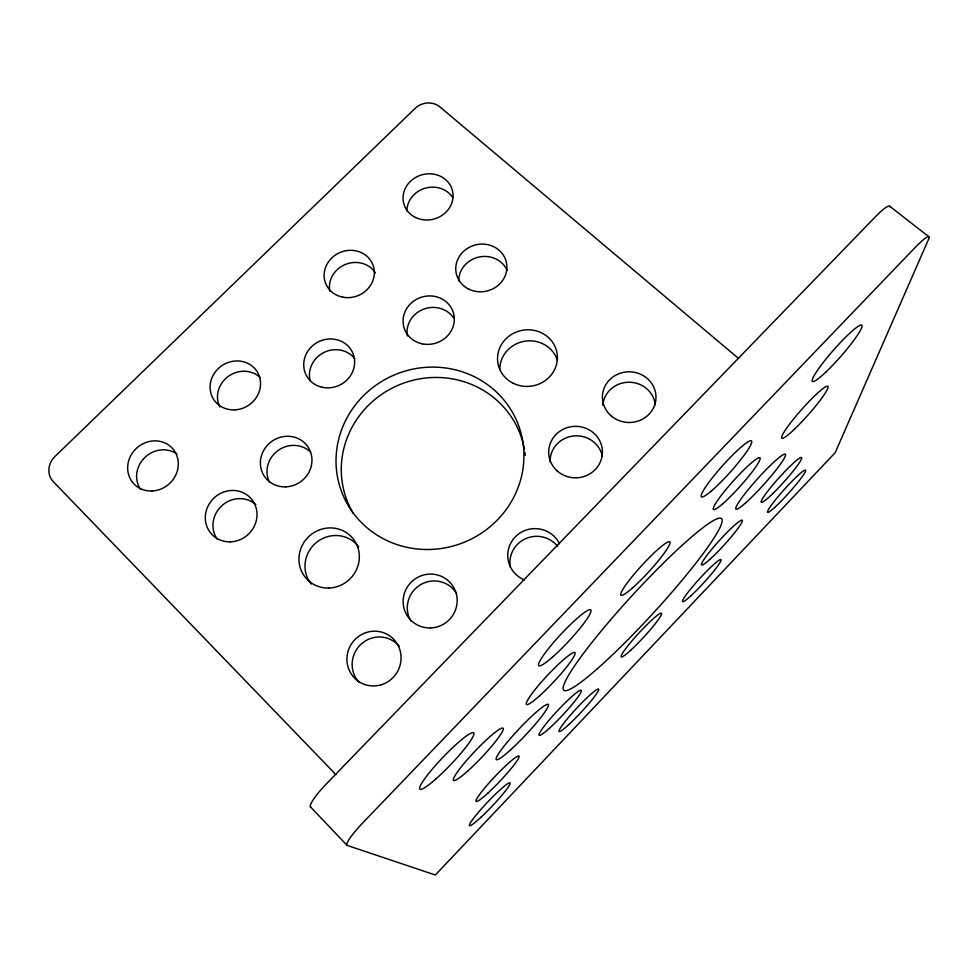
<?xml version="1.0" encoding="UTF-8"?>
<svg xmlns="http://www.w3.org/2000/svg" width="978" height="978" viewBox="0 0 978 978"><rect width="100%" height="100%" fill="white"/><g stroke="black" fill="none" stroke-linecap="round" stroke-linejoin="round"><path stroke-width="1.47" d="M889.735 206.26L928.917 236.798M738.671 358.571L439.966 106.932A17.714 15.868 -15.6 0 0 415.149 108.35L54.939 456.506A18.68 16.981 -43.7 0 0 53.301 481.665L335.906 774.613M310.417 806.826L346.738 845.029M353.082 513.132A92.739 89.157 -21.9 0 1 402.667 383.474A92.739 89.157 -21.9 0 1 524.44 449.477M524.905 452.398A92.739 89.157 -21.9 0 1 525.272 455.32M310.185 380.784A25.33 23.729 -26.8 0 1 323.962 352.459A25.33 23.729 -26.8 0 1 354.806 358.73M269.463 482.178A25.795 24.389 -35.6 0 1 277.85 450.626A25.795 24.389 -35.6 0 1 310.503 452.032M410.846 621.018A26.699 26.259 -40.5 0 1 420.418 584.795A26.699 26.259 -40.5 0 1 456.628 593.548M510.333 567.179A26.699 26.21 -2 0 1 557.741 546.482M550.088 461.861A26.357 25.33 -1.3 0 1 573.536 435.968A26.357 25.33 -1.3 0 1 602.301 456.213M407.325 335.906A25.318 23.704 -17.7 0 1 423.645 309.146A25.318 23.704 -17.7 0 1 453.853 318.339M499.807 369.672A29.438 27.824 -9.1 0 1 524.685 341.236A29.438 27.824 -9.1 0 1 557.362 360.234M311.261 584.111A30.147 29.022 -42.4 0 1 316.872 542.093A30.147 29.022 -42.4 0 1 358.73 546.959M140.649 489.513A25.721 23.802 -41.7 0 1 144.695 457.594A25.721 23.802 -41.7 0 1 176.908 454M406.885 211.028A24.743 22.592 -16.1 0 1 424.978 188.265A24.743 22.592 -16.1 0 1 452.631 197.385M458.731 280.93A25.208 23.386 -13.1 0 1 478.902 257.055A25.208 23.386 -13.1 0 1 507.105 270.356M602.839 405.369A26.296 24.915 1.7 0 1 628.683 382.227A26.296 24.915 1.7 0 1 655.248 404.794M329.818 291.261A24.927 23.007 -22.3 0 1 345.589 264.353A24.927 23.007 -22.3 0 1 375.479 273.045M358.828 682.143A27.066 26.394 -58.5 0 1 361.554 643.756A27.066 26.394 -58.5 0 1 399.379 646.47M217.299 539.233A26.076 24.572 -42.7 0 1 221.945 505.602A26.076 24.572 -42.7 0 1 255.833 504.575M219.805 406.97A25.33 23.521 -33.5 0 1 228.29 376.383A25.33 23.521 -33.5 0 1 260.221 377.557M524.391 579.917A27.213 26.687 -3.1 0 1 515.235 536.946A27.213 26.687 -3.1 0 1 559.465 543.682M310.894 807.278A29.584 5.049 -45.4 0 1 326.725 783.525L875.298 216.871A28.069 4.401 -49.6 0 1 890.004 206.835M928.513 239.427L835.175 452.692L435.332 875.004L347.141 845.408A29.866 4.254 -45.8 0 1 363.645 821.96L914.809 247.862A28.325 3.704 -49.2 0 1 928.513 239.427M407.789 547.509A94.487 90.661 -21.9 0 0 520.149 430.149A94.487 90.661 -21.9 0 0 362.007 397.251A94.487 90.661 -21.9 0 0 407.789 547.509M322.373 387.3A25.795 24.108 -26.7 0 0 353.828 355.992A25.795 24.108 -26.7 0 0 311.322 346.933A25.795 24.108 -26.7 0 0 322.373 387.3M285.747 486.848A26.272 24.792 -35.3 0 0 308.718 448.095A26.272 24.792 -35.3 0 0 264.048 449.77A26.272 24.792 -35.3 0 0 285.747 486.848M430.442 627.937A27.213 26.724 -39.4 0 0 453.413 586.91A27.213 26.724 -39.4 0 0 406.616 588.218A27.213 26.724 -39.4 0 0 430.442 627.937M557.252 470.993A26.858 25.758 -1.9 0 0 601.727 457.802A26.858 25.758 -1.9 0 0 567.68 427.484A26.858 25.758 -1.9 0 0 557.252 470.993M422.313 343.853A25.783 24.071 -17.8 0 0 453.376 312.728A25.783 24.071 -17.8 0 0 410.393 303.889A25.783 24.071 -17.8 0 0 422.313 343.853M513.23 383.278A29.976 28.276 -9.4 0 0 557.387 356.774A29.976 28.276 -9.4 0 0 511.763 334.28A29.976 28.276 -9.4 0 0 513.23 383.278M328.926 588.022A30.721 29.523 -41.8 0 0 355.417 542.118A30.721 29.523 -41.8 0 0 303.107 543.78A30.721 29.523 -41.8 0 0 328.926 588.022M151.932 490.993A26.198 24.181 -41.4 0 0 175.429 452.582A26.198 24.181 -41.4 0 0 131.59 454.232A26.198 24.181 -41.4 0 0 151.932 490.993M415.748 217.568A25.183 22.922 -16.2 0 0 453.071 195.514A25.183 22.922 -16.2 0 0 415.344 177.605A25.183 22.922 -16.2 0 0 415.748 217.568M468.963 289.219A25.66 23.753 -13.2 0 0 506.885 266.664A25.66 23.753 -13.2 0 0 468.107 247.96A25.66 23.753 -13.2 0 0 468.963 289.219M611.116 415.809A26.797 25.342 1.3 0 0 655.358 402.655A26.797 25.342 1.3 0 0 621.091 372.973A26.797 25.342 1.3 0 0 611.116 415.809M342.618 297.141A25.379 23.362 -22.3 0 0 373.51 266.652A25.379 23.362 -22.3 0 0 331.566 258.168A25.379 23.362 -22.3 0 0 342.618 297.141M381.004 684.832A27.592 26.883 -57.3 0 0 393.156 638.744A27.592 26.883 -57.3 0 0 347.838 652.094A27.592 26.883 -57.3 0 0 381.004 684.832M230.478 541.849A26.565 24.988 -42.4 0 0 253.889 502.545A26.565 24.988 -42.4 0 0 209.121 504.061A26.565 24.988 -42.4 0 0 230.478 541.849M234.659 409.868A25.795 23.888 -33.4 0 0 257.483 372.239A25.795 23.888 -33.4 0 0 213.803 374.122A25.795 23.888 -33.4 0 0 234.659 409.868M722.742 503.768A34.78 4.315 -48 0 0 760.04 459.33A34.78 4.315 -48 0 0 727.29 487.9A34.78 4.315 -48 0 0 722.742 503.768M745.493 502.998A36.895 4.23 -48 0 0 785.346 455.858A36.895 4.23 -48 0 0 751.202 486.054A36.895 4.23 -48 0 0 745.493 502.998M435.992 778.855A38.986 5.318 -46.3 0 0 473.78 732.974A38.986 5.318 -46.3 0 0 430.491 771.287A38.986 5.318 -46.3 0 0 435.992 778.855M481.188 817.07A29.462 3.032 -46.5 0 0 510.076 782.889A29.462 3.032 -46.5 0 0 478.046 812.742A29.462 3.032 -46.5 0 0 481.188 817.07M597.362 668.72A116.59 13.716 -47.4 0 0 721.898 522.496A116.59 13.716 -47.4 0 0 608.414 622.399A116.59 13.716 -47.4 0 0 597.362 668.72M632.24 588.194A36.162 4.707 -47.5 0 0 670.052 542.851A36.162 4.707 -47.5 0 0 633.878 574.526A36.162 4.707 -47.5 0 0 632.24 588.194M539.245 696.104A35.489 4.511 -46.9 0 0 575.125 653.035A35.489 4.511 -46.9 0 0 537.631 686.458A35.489 4.511 -46.9 0 0 539.245 696.104M550.211 727.546A30.831 3.399 -46.9 0 0 581.409 690.566A30.831 3.399 -46.9 0 0 548.988 720.273A30.831 3.399 -46.9 0 0 550.211 727.546M630.663 650.297A29.646 3.166 -47.3 0 0 661.568 613.829A29.646 3.166 -47.3 0 0 631.764 641.103A29.646 3.166 -47.3 0 0 630.663 650.297M710.028 559.245A30.208 3.276 -47.7 0 0 742.302 521.188A30.208 3.276 -47.7 0 0 713.475 547.215A30.208 3.276 -47.7 0 0 710.028 559.245M510.54 749.906A37.946 4.474 -46.7 0 0 548.462 704.649A37.946 4.474 -46.7 0 0 507.863 741.483A37.946 4.474 -46.7 0 0 510.54 749.906M774.637 507.472A28.325 2.848 -48 0 0 805.407 471.42A28.325 2.848 -48 0 0 779.552 494.892A28.325 2.848 -48 0 0 774.637 507.472M826.031 371.921A37.47 4.829 -48.7 0 0 862.021 325.527A37.47 4.829 -48.7 0 0 823.195 362.545A37.47 4.829 -48.7 0 0 826.031 371.921M795.151 428.535A34.719 4.218 -48.4 0 0 828.024 386.457A34.719 4.218 -48.4 0 0 791.373 421.799A34.719 4.218 -48.4 0 0 795.151 428.535M773.366 493.034A30.11 3.215 -48 0 0 801.569 457.545A30.11 3.215 -48 0 0 769.319 489.208A30.11 3.215 -48 0 0 773.366 493.034M711.495 490.87A37.519 5.012 -48.1 0 0 751.617 442.753A37.519 5.012 -48.1 0 0 716.104 473.169A37.519 5.012 -48.1 0 0 711.495 490.87M690.749 595.969A28.484 2.922 -47.6 0 0 721.006 560.431A28.484 2.922 -47.6 0 0 693.426 585.688A28.484 2.922 -47.6 0 0 690.749 595.969M488.303 792.742A31.21 3.423 -46.6 0 0 519.061 756.19A31.21 3.423 -46.6 0 0 485.235 787.363A31.21 3.423 -46.6 0 0 488.303 792.742M467.887 770.896A35.99 4.56 -46.5 0 0 503.193 728.39A35.99 4.56 -46.5 0 0 463.804 763.745A35.99 4.56 -46.5 0 0 467.887 770.896M569.233 724.185A28.949 2.995 -47 0 0 598.707 689.417A28.949 2.995 -47 0 0 568.573 717.314A28.949 2.995 -47 0 0 569.233 724.185M552.252 657.338A38.118 5.22 -47 0 0 591.054 610.468A38.118 5.22 -47 0 0 551.091 645.407A38.118 5.22 -47 0 0 552.252 657.338"/></g></svg>
